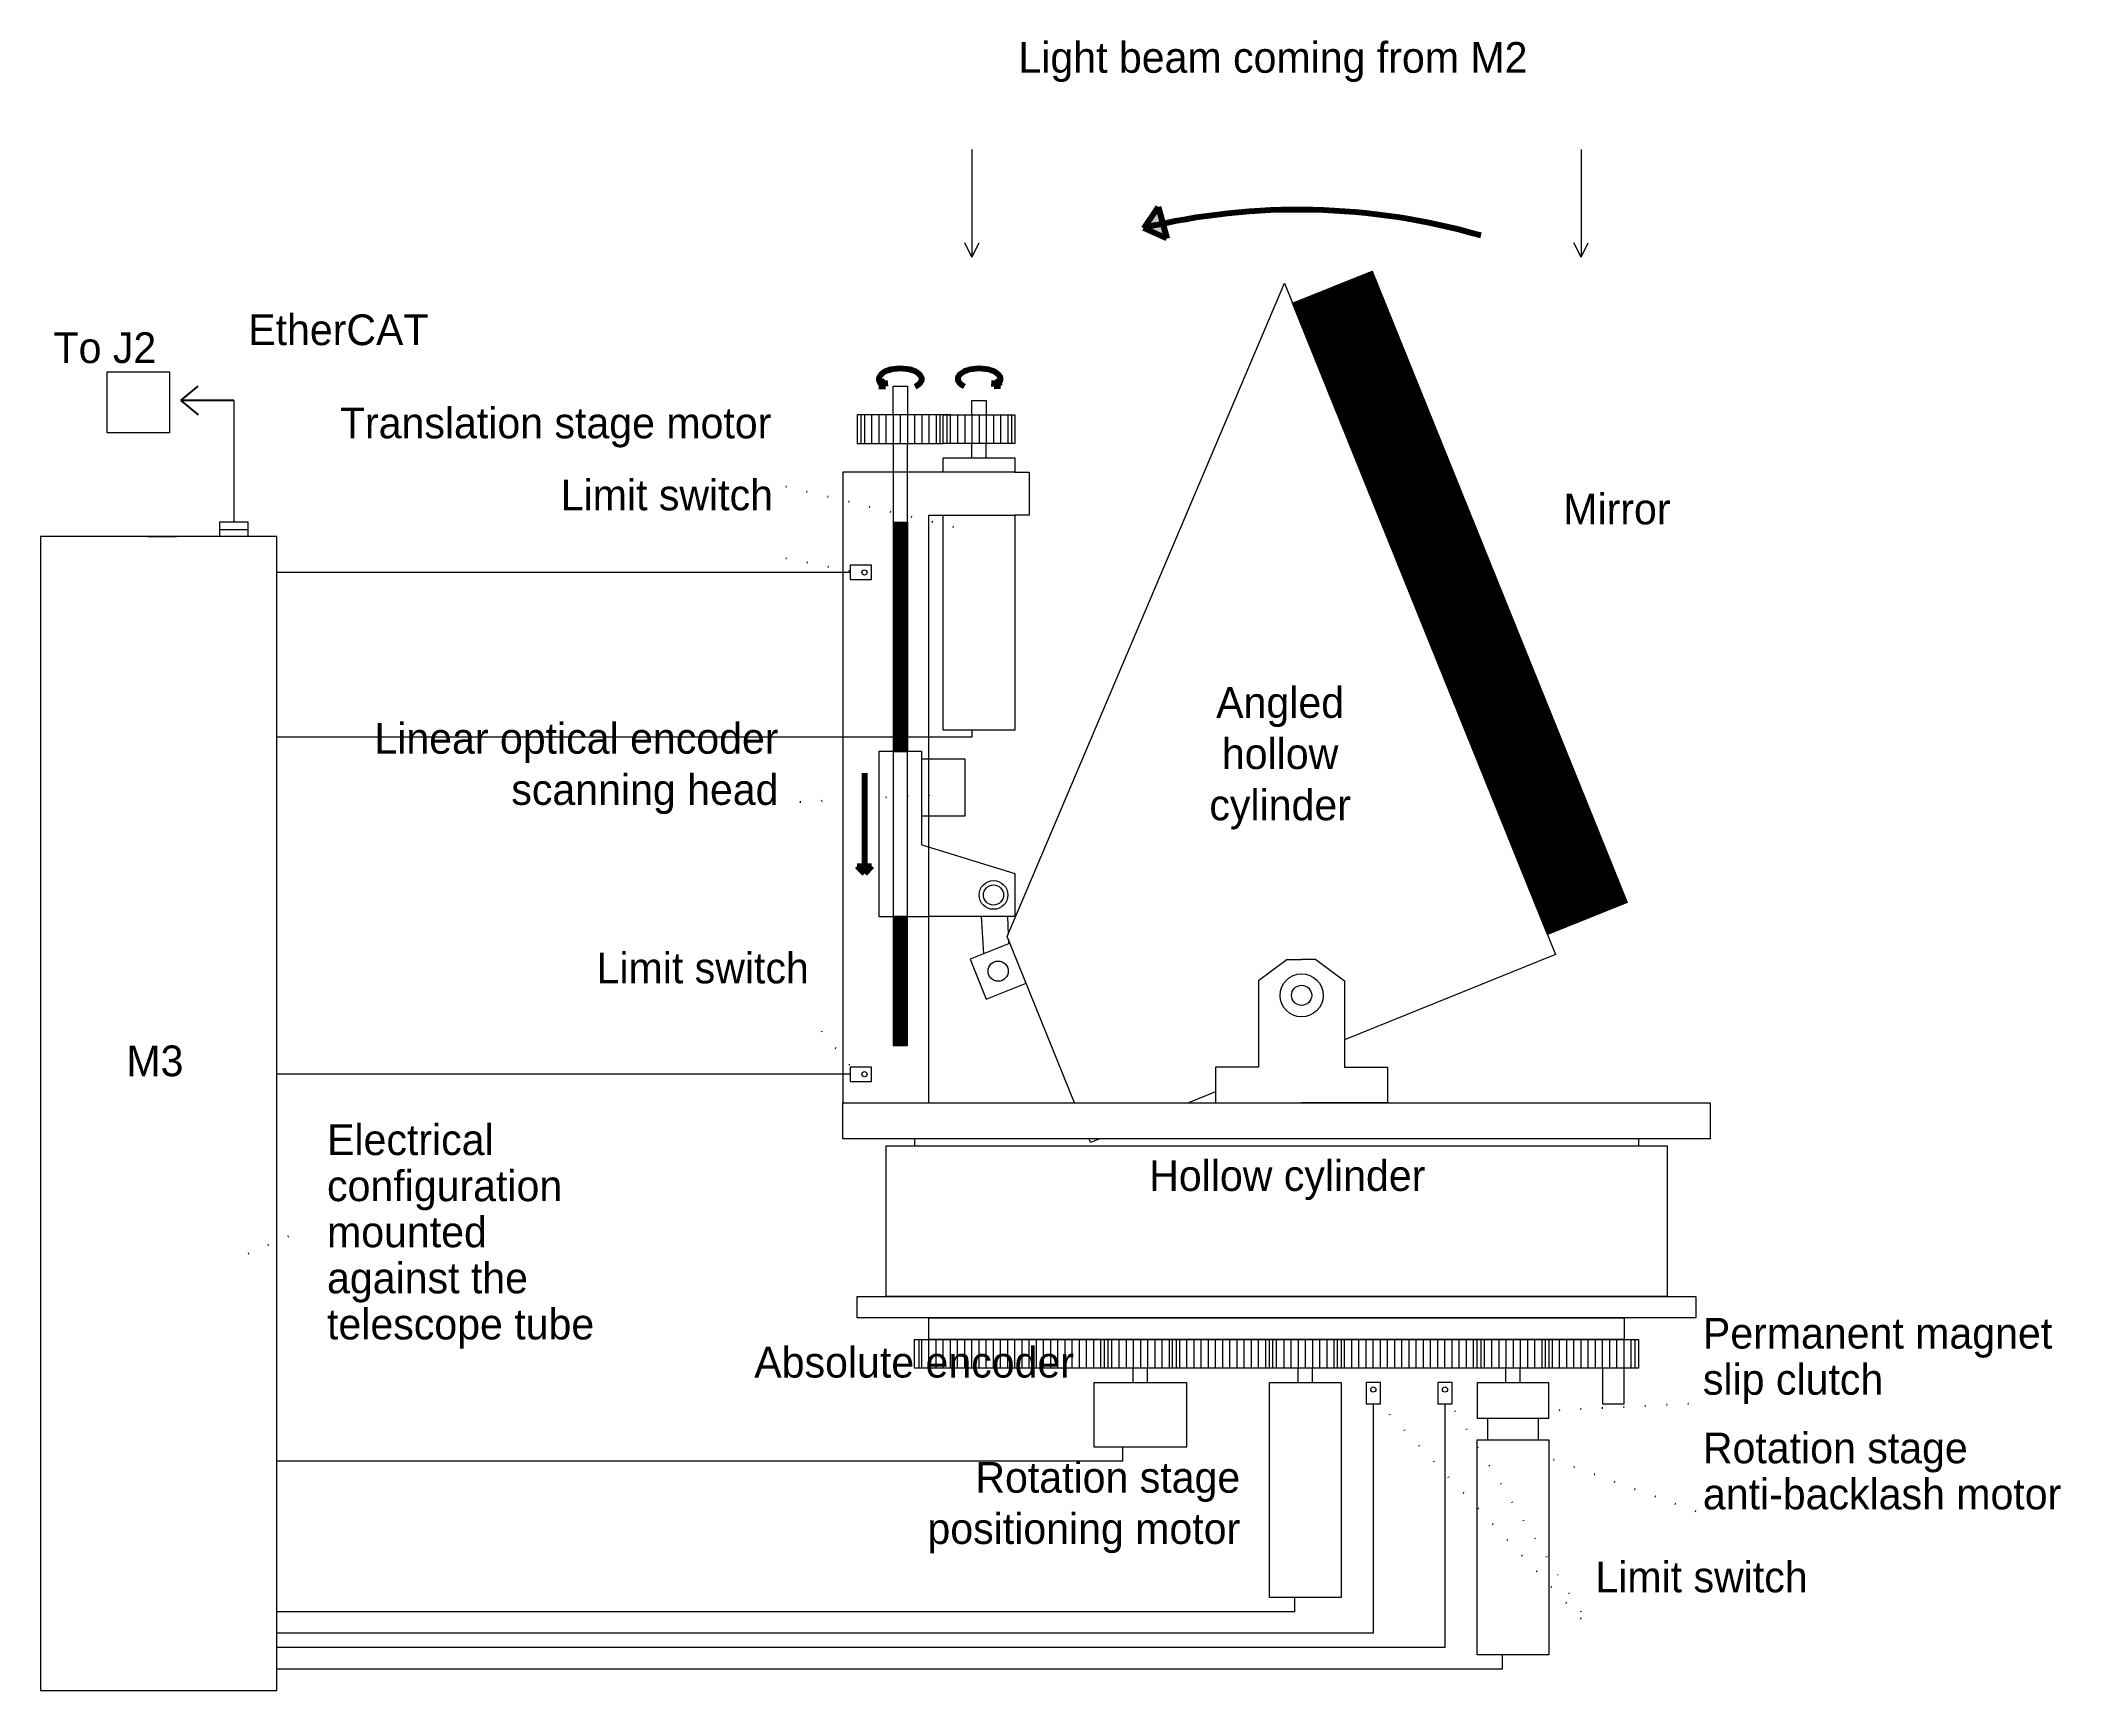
# Model space of a CAD drawing. Header units: centimetres. Extents: x -386 to -104, y -145 to 85.
import ezdxf

# ---------------------------------------------------------------- set-up
doc = ezdxf.new("R2010")
doc.units = ezdxf.units.CM
doc.linetypes.add('ACAD_ISO07W100', pattern=[3, 0.1, -2.9])
doc.layers.get('0').update_dxf_attribs({"lineweight": 13, "true_color": 0x000000})
for name, color, linetype, lineweight, true_color in [('arrow', 7, 'Continuous', 80, 0x000000), ('EtherCAT', 7, 'Continuous', 25, 0x000000), ('indicatorline', 7, 'ACAD_ISO07W100', 25, 0x000000)]:
    doc.layers.add(name, color=color, linetype=linetype, lineweight=lineweight, true_color=true_color)
doc.styles.add('textstyle0', font='')
doc.styles.add('textstyle1', font='')
doc.styles.add('textstyle10', font='')
doc.styles.add('textstyle11', font='')
doc.styles.add('textstyle12', font='')
doc.styles.add('textstyle13', font='')
doc.styles.add('textstyle14', font='')
doc.styles.add('textstyle15', font='')
doc.styles.add('textstyle16', font='')
doc.styles.add('textstyle2', font='')
doc.styles.add('textstyle3', font='')
doc.styles.add('textstyle4', font='')
doc.styles.add('textstyle5', font='')
doc.styles.add('textstyle6', font='')
doc.styles.add('textstyle7', font='')
doc.styles.add('textstyle8', font='')
doc.styles.add('textstyle9', font='')
doc.styles.get('textstyle0').set_extended_font_data('CMU Serif')
doc.styles.get('textstyle1').set_extended_font_data('CMU Serif')
doc.styles.get('textstyle10').set_extended_font_data('CMU Serif')
doc.styles.get('textstyle11').set_extended_font_data('CMU Serif')
doc.styles.get('textstyle12').set_extended_font_data('CMU Serif')
doc.styles.get('textstyle13').set_extended_font_data('CMU Serif')
doc.styles.get('textstyle14').set_extended_font_data('CMU Serif')
doc.styles.get('textstyle15').set_extended_font_data('CMU Serif')
doc.styles.get('textstyle16').set_extended_font_data('CMU Serif')
doc.styles.get('textstyle2').set_extended_font_data('CMU Serif')
doc.styles.get('textstyle3').set_extended_font_data('CMU Serif')
doc.styles.get('textstyle4').set_extended_font_data('CMU Serif')
doc.styles.get('textstyle5').set_extended_font_data('CMU Serif')
doc.styles.get('textstyle6').set_extended_font_data('CMU Serif')
doc.styles.get('textstyle7').set_extended_font_data('CMU Serif')
doc.styles.get('textstyle8').set_extended_font_data('CMU Serif')
doc.styles.get('textstyle9').set_extended_font_data('CMU Serif')
pattern_1 = [(45, (0, 0), (-0.08838835, 0.08838835), [])]

msp = doc.modelspace()

# ---------------------------------------------------------------- hatches: boundary and pattern name
h = msp.add_hatch()
h.set_pattern_fill('ANSI31', color=256, angle=112, style=0)
h.set_pattern_definition(pattern_1)
h.paths.add_polyline_path([(-211.26, 48.56), (-200.14, 53.05), (-164.55, -35.03), (-175.68, -39.52)])
h = msp.add_hatch()
h.set_pattern_fill('ANSI31', color=256, scale=0.3, angle=130, style=0)
h.set_pattern_definition(pattern_1)
h.paths.add_polyline_path([(-265, 18), (-267, 18), (-267, -14), (-265, -14)])
h = msp.add_hatch()
h.set_pattern_fill('ANSI31', color=256, scale=0.3, angle=130, style=0)
h.set_pattern_definition(pattern_1)
h.paths.add_polyline_path([(-265, -37), (-267, -37), (-267, -55), (-265, -55)])
at = {"layer": 'arrow'}
for points in [[(-232.01, 59.05), (-230, 62), (-228.79, 57.61)], [(-268.16, 37.78), (-269, 37), (-268.08, 36.96)], [(-252.84, 37.78), (-252, 37), (-252.92, 36.96)], [(-271, -31), (-272, -30), (-270, -30)]]:
    msp.add_hatch(color=256, dxfattribs=at).paths.add_polyline_path(points)

# ---------------------------------------------------------------- linework, layer by layer
for p, q in [((-256, 70), (-256, 55)), ((-171, 70), (-171, 55)), ((-256, 55), (-257, 57)), ((-256, 55), (-255, 57)), ((-171, 55), (-172, 57)), ((-171, 55), (-170, 57)), ((-251.07, -39.79), (-212.39, 51.34)), ((-212.39, 51.34), (-174.55, -42.31)), ((-211.26, 48.56), (-200.14, 53.05)), ((-200.14, 53.05), (-164.55, -35.03)), ((-175.68, -39.52), (-211.26, 48.56)), ((-376.69, 39), (-368, 39)), ((-376.69, 30.48), (-376.69, 39)), ((-368, 39), (-368, 30.48)), ((-267, 33), (-267, 37)), ((-267, 37), (-265, 37)), ((-265, 37), (-265, 33)), ((-193.77, 37.29), (-204.89, 32.8)), ((-359, 35), (-359, 18)), ((-256, 33), (-256, 35)), ((-256, 35), (-254, 35)), ((-254, 35), (-254, 33)), ((-271, 33), (-272, 33)), ((-272, 33), (-272, 29)), ((-271, 33), (-272, 33)), ((-271.5, 33), (-271.5, 29)), ((-260, 33), (-271, 33)), ((-271, 33), (-271, 29)), ((-270, 33), (-270, 29)), ((-269, 33), (-269, 29)), ((-268, 33), (-268, 29)), ((-267, 33), (-267, 29)), ((-266, 33), (-266, 29)), ((-265, 33), (-265, 29)), ((-264, 33), (-264, 29)), ((-263, 33), (-263, 29)), ((-262, 33), (-262, 29)), ((-261, 33), (-261, 29)), ((-260, 33), (-261, 33)), ((-260.5, 33), (-260.5, 29)), ((-260, 33), (-250, 33)), ((-260, 29), (-260, 33)), ((-260, 29), (-260, 33)), ((-259, 33), (-260, 33)), ((-260, 33), (-260, 33)), ((-259.5, 33), (-259.5, 29)), ((-259, 29), (-259, 33)), ((-258, 33), (-258, 29)), ((-257, 33), (-257, 29)), ((-256, 33), (-256, 29)), ((-255, 33), (-255, 29)), ((-254, 33), (-254, 29)), ((-253, 33), (-253, 29)), ((-252, 33), (-252, 29)), ((-251, 33), (-251, 29)), ((-251, 33), (-250, 33)), ((-250.5, 33), (-250.5, 29)), ((-250, 33), (-250, 29)), ((-368, 30.48), (-376.69, 30.48)), ((-272, 29), (-271, 29)), ((-271, 29), (-260, 29)), ((-267, 29), (-267, -37)), ((-265, -37), (-265, 29)), ((-250, 29), (-260, 29)), ((-256, 27), (-256, 29)), ((-254, 27), (-254, 29)), ((-260, 27), (-250, 27)), ((-260, 25), (-260, 27)), ((-250, 27), (-250, 25)), ((-250, 25), (-274, 25)), ((-274, 25), (-274, -63)), ((-250, 25), (-248, 25)), ((-248, 25), (-248, 19)), ((-357, 18), (-361, 18)), ((-361, 18), (-361, 16)), ((-361, 17), (-357, 17)), ((-357, 16), (-357, 18)), ((-267, 18), (-265, 18)), ((-267, 18), (-267, -14)), ((-265, 18), (-265, -14)), ((-262, -63), (-262, 19)), ((-262, 19), (-250, 19)), ((-260, -11), (-260, 19)), ((-248, 19), (-250, 19)), ((-250, 19), (-250, -11)), ((-353, 16), (-386, 16)), ((-386, 16), (-386, -145)), ((-371, 16), (-367, 16)), ((-353, -145), (-353, 16)), ((-270, 12), (-273, 12)), ((-273, 12), (-273, 10)), ((-270, 10), (-270, 12)), ((-273, 11), (-353, 11)), ((-273, 10), (-270, 10)), ((-250, -11), (-260, -11)), ((-256, -11), (-256, -12)), ((-256, -12), (-353, -12)), ((-269, -14), (-269, -37)), ((-263, -14), (-269, -14)), ((-267, -14), (-265, -14)), ((-267, -14), (-265, -14)), ((-263, -27), (-263, -14)), ((-263, -15), (-257, -15)), ((-257, -15), (-257, -23)), ((-170.92, -19.27), (-182.04, -23.76)), ((-257, -23), (-263, -23)), ((-263, -27), (-250, -31)), ((-250, -31), (-250, -37)), ((-164.55, -35.03), (-175.68, -39.52)), ((-269, -37), (-262, -37)), ((-265, -37), (-267, -37)), ((-267, -37), (-267, -55)), ((-265, -55), (-265, -37)), ((-250, -37), (-262, -37)), ((-254.71, -37), (-254.39, -42.21)), ((-251.06, -37), (-250.94, -39.5)), ((-250.69, -40.71), (-256.26, -42.96)), ((-241.69, -63), (-251.07, -39.79)), ((-250.91, -40.17), (-250.89, -40.79)), ((-256.26, -42.96), (-254.01, -48.52)), ((-212, -43), (-216, -46)), ((-212, -43), (-210, -43)), ((-208, -43), (-210, -43)), ((-208, -43), (-204, -46)), ((-174.55, -42.31), (-204, -54.2)), ((-254.01, -48.52), (-248.45, -46.28)), ((-216, -46), (-216, -58)), ((-204, -46), (-204, -58)), ((-267, -55), (-265, -55)), ((-273, -59), (-353, -59)), ((-270, -58), (-273, -58)), ((-273, -58), (-273, -60)), ((-270, -60), (-270, -58)), ((-216, -58), (-222, -58)), ((-222, -58), (-222, -63)), ((-204, -58), (-198, -58)), ((-198, -58), (-198, -63)), ((-273, -60), (-270, -60)), ((-222, -61.48), (-225.77, -63)), ((-274, -63), (-262, -63)), ((-274, -68), (-274, -63)), ((-266, -63), (-153, -63)), ((-222, -63), (-210, -63)), ((-198, -63), (-210, -63)), ((-153, -63), (-153, -68)), ((-153, -68), (-274, -68)), ((-268, -69), (-268, -90)), ((-268, -69), (-159, -69)), ((-264, -68), (-264, -69)), ((-239.45, -68.53), (-239.67, -68)), ((-238.15, -68), (-239.45, -68.53)), ((-163, -68), (-163, -69)), ((-159, -69), (-159, -90)), ((-272, -90), (-155, -90)), ((-272, -93), (-272, -90)), ((-159, -90), (-268, -90)), ((-155, -90), (-155, -93)), ((-155, -93), (-272, -93)), ((-262, -93), (-165, -93)), ((-262, -96), (-262, -93)), ((-165, -93), (-165, -96)), ((-264, -96), (-163, -96)), ((-264, -100), (-264, -96)), ((-263.83, -96), (-263, -96)), ((-263.41, -96), (-263.41, -100)), ((-263, -100), (-263, -96)), ((-165, -96), (-262, -96)), ((-262, -100), (-262, -96)), ((-261, -100), (-261, -96)), ((-260, -100), (-260, -96)), ((-259, -100), (-259, -96)), ((-258, -100), (-258, -96)), ((-257, -100), (-257, -96)), ((-256, -100), (-256, -96)), ((-255, -100), (-255, -96)), ((-254, -100), (-254, -96)), ((-253, -100), (-253, -96)), ((-252, -100), (-252, -96)), ((-251, -100), (-251, -96)), ((-250, -100), (-250, -96)), ((-249, -100), (-249, -96)), ((-248, -100), (-248, -96)), ((-247, -100), (-247, -96)), ((-246, -100), (-246, -96)), ((-245, -100), (-245, -96)), ((-244, -100), (-244, -96)), ((-243, -100), (-243, -96)), ((-242, -100), (-242, -96)), ((-241, -100), (-241, -96)), ((-240, -100), (-240, -96)), ((-239, -100), (-239, -96)), ((-238, -100), (-238, -96)), ((-237.5, -100), (-237.5, -96)), ((-237, -100), (-237, -96)), ((-236.5, -100), (-236.5, -96)), ((-235.5, -96), (-235.5, -100)), ((-234.5, -96), (-234.5, -100)), ((-233.5, -96), (-233.5, -100)), ((-232.5, -96), (-232.5, -100)), ((-231.5, -96), (-231.5, -100)), ((-230.5, -96), (-230.5, -100)), ((-229.5, -96), (-229.5, -100)), ((-228.5, -96), (-228.5, -100)), ((-228, -100), (-228, -96)), ((-227.5, -96), (-227.5, -100)), ((-227, -100), (-227, -96)), ((-226, -100), (-226, -96)), ((-225, -100), (-225, -96)), ((-224, -100), (-224, -96)), ((-223, -100), (-223, -96)), ((-222, -100), (-222, -96)), ((-221, -100), (-221, -96)), ((-220, -100), (-220, -96)), ((-219, -100), (-219, -96)), ((-218, -100), (-218, -96)), ((-217, -100), (-217, -96)), ((-216, -100), (-216, -96)), ((-215, -100), (-215, -96)), ((-214.5, -100), (-214.5, -96)), ((-214, -100), (-214, -96)), ((-213.5, -100), (-213.5, -96)), ((-212.5, -96), (-212.5, -100)), ((-211.5, -96), (-211.5, -100)), ((-210.5, -96), (-210.5, -100)), ((-209.5, -96), (-209.5, -100)), ((-208.5, -96), (-208.5, -100)), ((-207.5, -96), (-207.5, -100)), ((-206.5, -96), (-206.5, -100)), ((-205.5, -96), (-205.5, -100)), ((-205, -100), (-205, -96)), ((-204.5, -96), (-204.5, -100)), ((-204, -100), (-204, -96)), ((-203, -100), (-203, -96)), ((-202, -100), (-202, -96)), ((-201, -100), (-201, -96)), ((-200, -100), (-200, -96)), ((-199, -100), (-199, -96)), ((-198, -100), (-198, -96)), ((-197, -100), (-197, -96)), ((-196, -100), (-196, -96)), ((-195, -100), (-195, -96)), ((-194, -100), (-194, -96)), ((-193, -100), (-193, -96)), ((-192, -100), (-192, -96)), ((-191, -100), (-191, -96)), ((-190, -100), (-190, -96)), ((-189, -100), (-189, -96)), ((-188, -100), (-188, -96)), ((-187, -100), (-187, -96)), ((-186, -100), (-186, -96)), ((-185.5, -96), (-175.5, -96)), ((-185.5, -100), (-185.5, -96)), ((-184.5, -96), (-185.5, -96)), ((-185.5, -96), (-185.5, -96)), ((-185, -96), (-185, -100)), ((-184.5, -100), (-184.5, -96)), ((-183.5, -96), (-183.5, -100)), ((-182.5, -96), (-182.5, -100)), ((-181.5, -96), (-181.5, -100)), ((-180.5, -96), (-180.5, -100)), ((-179.5, -96), (-179.5, -100)), ((-178.5, -96), (-178.5, -100)), ((-177.5, -96), (-177.5, -100)), ((-176.5, -96), (-176.5, -100)), ((-176.5, -96), (-175.5, -96)), ((-176, -96), (-176, -100)), ((-175.5, -96), (-175.5, -100)), ((-175, -100), (-175, -96)), ((-174, -100), (-174, -96)), ((-173, -100), (-173, -96)), ((-172, -100), (-172, -96)), ((-171, -100), (-171, -96)), ((-170, -100), (-170, -96)), ((-169, -100), (-169, -96)), ((-168, -100), (-168, -96)), ((-167, -100), (-167, -96)), ((-166, -100), (-166, -96)), ((-165, -100), (-165, -96)), ((-164, -100), (-164, -96)), ((-164, -96), (-163, -96)), ((-163.5, -96), (-163.5, -100)), ((-163, -96), (-163, -100)), ((-163, -96), (-163, -100)), ((-163, -100), (-264, -100)), ((-233.5, -102), (-233.5, -100)), ((-231.5, -102), (-231.5, -100)), ((-210.5, -102), (-210.5, -100)), ((-208.5, -102), (-208.5, -100)), ((-175.5, -100), (-185.5, -100)), ((-181.5, -102), (-181.5, -100)), ((-179.5, -102), (-179.5, -100)), ((-168, -100), (-168, -105)), ((-165, -105), (-165, -100)), ((-239, -102), (-226, -102)), ((-239, -102), (-239, -111)), ((-226, -111), (-226, -102)), ((-214.5, -102), (-204.5, -102)), ((-214.5, -132), (-214.5, -102)), ((-204.5, -102), (-204.5, -132)), ((-201, -102), (-201, -105)), ((-199, -102), (-201, -102)), ((-199, -105), (-199, -102)), ((-191, -102), (-191, -105)), ((-189, -102), (-191, -102)), ((-189, -105), (-189, -102)), ((-185.5, -102), (-175.5, -102)), ((-185.5, -102), (-185.5, -107)), ((-175.5, -107), (-175.5, -102)), ((-201, -105), (-199, -105)), ((-200, -105), (-200, -137)), ((-191, -105), (-189, -105)), ((-190, -105), (-190, -139)), ((-185.5, -107), (-175.5, -107)), ((-184, -110), (-184, -107)), ((-177, -107), (-177, -110)), ((-168, -105), (-165, -105)), ((-239, -111), (-226, -111)), ((-235, -111), (-235, -113)), ((-185.5, -140), (-185.5, -110)), ((-185.5, -110), (-175.5, -110)), ((-175.5, -110), (-175.5, -140)), ((-235, -113), (-353, -113)), ((-204.5, -132), (-214.5, -132)), ((-211, -132), (-211, -134)), ((-211, -134), (-353, -134)), ((-200, -137), (-353, -137)), ((-190, -139), (-353, -139)), ((-175.5, -140), (-185.5, -140)), ((-182, -140), (-182, -142)), ((-182, -142), (-353, -142)), ((-386, -145), (-353, -145))]:
    msp.add_line(p, q)
for centre, radius in [((-271, 11), 0.363), ((-253, -34), 2), ((-253, -34), 1.41), ((-252.35, -44.62), 1.41), ((-210, -48), 3), ((-210, -48), 1.41), ((-271, -59), 0.363), ((-200, -103), 0.363), ((-190, -103), 0.363)]:
    msp.add_circle(centre, radius)
for p, q in [((-232.01, 59.05), (-230, 62)), ((-230, 62), (-228.79, 57.61)), ((-228.79, 57.61), (-232.01, 59.05)), ((-268.16, 37.78), (-269, 37)), ((-269, 37), (-268.08, 36.96)), ((-268.08, 36.96), (-268.16, 37.78)), ((-252.92, 36.96), (-252.84, 37.78)), ((-252, 37), (-252.92, 36.96)), ((-252.84, 37.78), (-252, 37)), ((-271, -17), (-271, -31)), ((-271, -31), (-272, -30)), ((-272, -30), (-270, -30)), ((-270, -30), (-271, -31))]:
    msp.add_line(p, q, dxfattribs=at)
msp.add_arc((-210.49, -30.09), 91.7, 73.8597, 103.5721, dxfattribs=at)
for centre, major_axis, start_param, end_param in [((-266, 38), (-3, 0), 2.334676, 0.806917), ((-255, 38), (3, 0), 5.476269, 3.948509)]:
    msp.add_ellipse(centre, major_axis=major_axis, ratio=0.478932, start_param=start_param, end_param=end_param, dxfattribs=at)
at = {"layer": 'EtherCAT'}
for p, q in [((-366.39, 35), (-364, 37)), ((-359, 35), (-366.39, 35)), ((-366.39, 35), (-364, 33))]:
    msp.add_line(p, q, dxfattribs=at)
at = {"layer": 'indicatorline'}
for p, q in [((-282, 23), (-257, 17)), ((-282, 13), (-272, 11)), ((-280, -21), (-261, -20)), ((-277, -53), (-272.47, -58.46)), ((-357, -84), (-350, -81)), ((-171, -135), (-199.5, -104.5)), ((-171, -134), (-189.48, -104.55)), ((-156, -105), (-176, -106)), ((-155, -120), (-177, -112))]:
    msp.add_line(p, q, dxfattribs=at)

# ---------------------------------------------------------------- texts
at = {"char_height": 12}
for s, insert, attachment_point, style in [('\\H4.28571;Light beam coming from M2', (-214, 85), 2, 'textstyle0'), ('\\H4.28571;EtherCAT', (-357, 47), 1, 'textstyle14'), ('\\H4.28571;To J2', (-377, 44.5), 2, 'textstyle15'), ('\\H4.28571;Translation stage motor', (-284, 34), 3, 'textstyle5'), ('\\H4.28571;Limit switch', (-283.77, 23.96), 3, 'textstyle8'), ('\\H4.28571;Mirror', (-166, 22), 2, 'textstyle1'), ('\\H4.28571;Angled \\Phollow\\Pcylinder', (-213, -5), 2, 'textstyle2'), ('\\H4.28571;Linear optical encoder\\Pscanning head', (-283, -10), 3, 'textstyle7'), ('\\H4.28571;Limit switch', (-278.77, -42.04), 3, 'textstyle9'), ('\\H4.28571;M3', (-374, -55), 1, 'textstyle12'), ('\\H4.28571;Hollow cylinder', (-212, -71), 2, 'textstyle13'), ('\\H4.28571;Absolute encoder', (-241.77, -97.04), 3, 'textstyle6'), ('\\H4.28571;Rotation stage\\Ppositioning motor', (-218.57, -113.11), 3, 'textstyle10'), ('\\H4.28571;Limit switch', (-169, -127), 1, 'textstyle4')]:
    msp.add_mtext(s, dxfattribs=dict(at, insert=insert, attachment_point=attachment_point, style=style))
at = {"char_height": 12, "attachment_point": 1, "line_spacing_factor": 0.9}
for s, insert, style in [('\\H4.28571;Electrical\\Pconfiguration\\Pmounted\\Pagainst the\\Ptelescope tube', (-346, -66), 'textstyle16'), ('\\H4.28571;Permanent magnet \\Pslip clutch', (-154, -93), 'textstyle11'), ('\\H4.28571;Rotation stage \\Panti-backlash motor', (-154, -109), 'textstyle3')]:
    msp.add_mtext(s, dxfattribs=dict(at, insert=insert, style=style))

doc.saveas('drawing.dxf')
